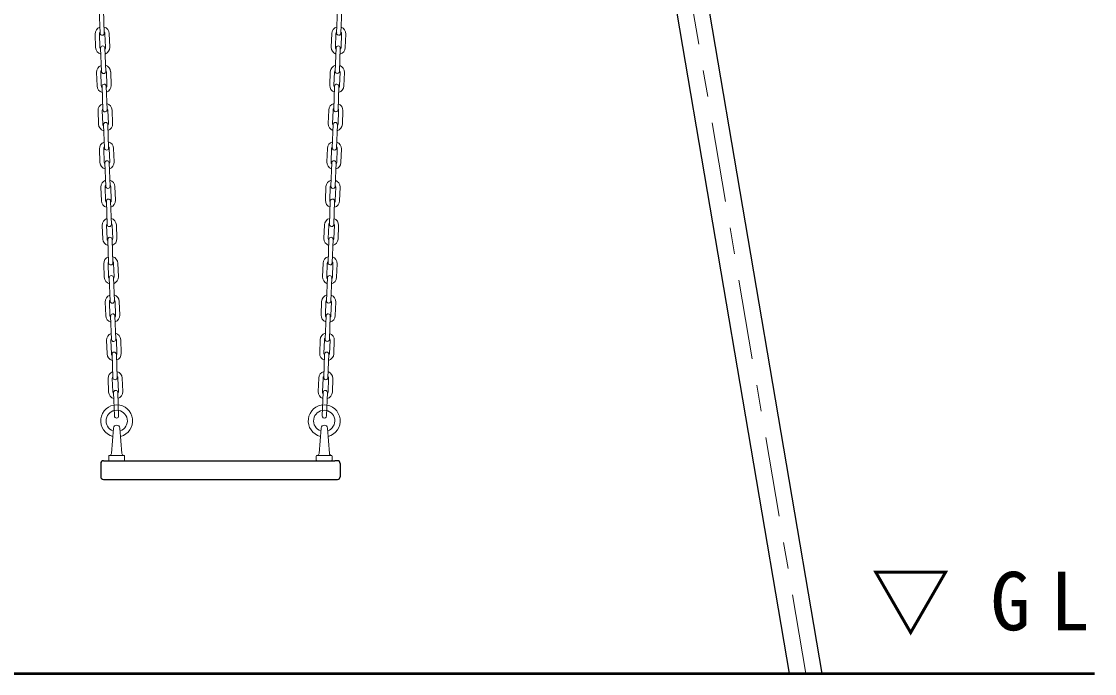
# Model space of a CAD drawing. Units: millimetres on the paper. Extents: x -385 to 0, y -5 to 267.
# Drawn here: x -268.91 to -228.58, y 46.74 to 71.25 of the extents above; entities that cross this region are included whole.
import ezdxf

# ---------------------------------------------------------------- set-up
doc = ezdxf.new("R2010")
doc.units = ezdxf.units.MM
doc.linetypes.add('USER2', pattern=[6, 3, -1, 1, -1])
doc.layers.add('LY_1', color=7, linetype='Continuous', lineweight=13)
doc.styles.add('ＭＳ ゴシック', font='')
doc.styles.get('ＭＳ ゴシック').set_extended_font_data('MS Gothic')

msp = doc.modelspace()

# ---------------------------------------------------------------- linework, layer by layer
at = {"layer": 'LY_1', "linetype": 'USER2'}
msp.add_line((-239.43, 46.736), (-247.93, 96.736), dxfattribs=at)
at = {"layer": 'LY_1', "lineweight": 25}
for p, q in [((-238.816, 46.736), (-246.95, 94.581)), ((-240.044, 46.736), (-248.141, 94.364)), ((-265.929, 54.636), (-265.929, 54.136)), ((-265.829, 54.736), (-257.131, 54.736)), ((-257.029, 54.736), (-257.131, 54.736)), ((-256.931, 54.636), (-256.931, 54.136)), ((-265.829, 54.036), (-257.031, 54.036))]:
    msp.add_line(p, q, dxfattribs=at)
at = {"layer": 'LY_1'}
for p, q in [((-265.989, 71.688), (-265.956, 70.809)), ((-265.829, 71.694), (-265.796, 70.815)), ((-257.031, 71.694), (-257.064, 70.815)), ((-256.871, 71.688), (-256.904, 70.809)), ((-266.14, 70.777), (-266.121, 70.267)), ((-265.98, 70.783), (-265.961, 70.273)), ((-265.77, 70.791), (-265.751, 70.281)), ((-265.61, 70.797), (-265.591, 70.287)), ((-257.25, 70.797), (-257.269, 70.287)), ((-257.09, 70.791), (-257.109, 70.281)), ((-256.88, 70.783), (-256.899, 70.273)), ((-256.72, 70.777), (-256.74, 70.267)), ((-265.935, 70.249), (-265.902, 69.37)), ((-265.775, 70.255), (-265.742, 69.376)), ((-257.085, 70.255), (-257.118, 69.376)), ((-256.925, 70.249), (-256.958, 69.37)), ((-266.086, 69.338), (-266.067, 68.828)), ((-265.926, 69.344), (-265.907, 68.834)), ((-265.716, 69.352), (-265.697, 68.842)), ((-265.556, 69.358), (-265.537, 68.848)), ((-257.304, 69.358), (-257.323, 68.848)), ((-257.144, 69.352), (-257.163, 68.842)), ((-256.934, 69.344), (-256.953, 68.834)), ((-256.774, 69.338), (-256.794, 68.828)), ((-265.881, 68.81), (-265.848, 67.931)), ((-265.721, 68.816), (-265.688, 67.937)), ((-257.139, 68.816), (-257.172, 67.937)), ((-256.979, 68.81), (-257.012, 67.931)), ((-266.032, 67.899), (-266.013, 67.389)), ((-265.872, 67.905), (-265.853, 67.395)), ((-265.662, 67.913), (-265.643, 67.403)), ((-265.502, 67.919), (-265.483, 67.409)), ((-257.358, 67.919), (-257.377, 67.409)), ((-257.198, 67.913), (-257.217, 67.403)), ((-256.988, 67.905), (-257.007, 67.395)), ((-256.828, 67.899), (-256.848, 67.389)), ((-265.827, 67.371), (-265.794, 66.492)), ((-265.667, 67.377), (-265.634, 66.498)), ((-257.193, 67.377), (-257.226, 66.498)), ((-257.033, 67.371), (-257.066, 66.492)), ((-265.978, 66.46), (-265.959, 65.95)), ((-265.818, 66.466), (-265.799, 65.956)), ((-265.608, 66.474), (-265.589, 65.964)), ((-265.448, 66.48), (-265.429, 65.97)), ((-257.412, 66.48), (-257.431, 65.97)), ((-257.252, 66.474), (-257.271, 65.964)), ((-257.042, 66.466), (-257.061, 65.956)), ((-256.882, 66.46), (-256.901, 65.95)), ((-265.773, 65.932), (-265.74, 65.053)), ((-265.613, 65.938), (-265.58, 65.059)), ((-257.247, 65.938), (-257.28, 65.059)), ((-257.087, 65.932), (-257.12, 65.053)), ((-265.924, 65.021), (-265.905, 64.511)), ((-265.764, 65.027), (-265.745, 64.517)), ((-265.554, 65.035), (-265.535, 64.525)), ((-265.394, 65.041), (-265.375, 64.531)), ((-257.466, 65.041), (-257.485, 64.531)), ((-257.306, 65.035), (-257.325, 64.525)), ((-257.096, 65.027), (-257.115, 64.517)), ((-256.936, 65.021), (-256.955, 64.511)), ((-265.719, 64.493), (-265.686, 63.614)), ((-265.559, 64.499), (-265.526, 63.62)), ((-257.301, 64.499), (-257.334, 63.62)), ((-257.141, 64.493), (-257.174, 63.614)), ((-265.87, 63.582), (-265.851, 63.072)), ((-265.71, 63.588), (-265.691, 63.078)), ((-265.5, 63.596), (-265.481, 63.086)), ((-265.34, 63.602), (-265.321, 63.092)), ((-257.52, 63.602), (-257.539, 63.092)), ((-257.36, 63.596), (-257.379, 63.086)), ((-257.15, 63.588), (-257.169, 63.078)), ((-256.99, 63.582), (-257.009, 63.072)), ((-265.665, 63.054), (-265.632, 62.175)), ((-265.505, 63.06), (-265.472, 62.181)), ((-257.355, 63.06), (-257.388, 62.181)), ((-257.195, 63.054), (-257.228, 62.175)), ((-265.816, 62.143), (-265.797, 61.633)), ((-265.656, 62.149), (-265.637, 61.639)), ((-265.446, 62.157), (-265.427, 61.647)), ((-265.286, 62.163), (-265.267, 61.653)), ((-257.574, 62.163), (-257.593, 61.653)), ((-257.414, 62.157), (-257.433, 61.647)), ((-257.204, 62.149), (-257.223, 61.639)), ((-257.044, 62.143), (-257.063, 61.633)), ((-265.611, 61.615), (-265.578, 60.736)), ((-265.451, 61.621), (-265.418, 60.742)), ((-257.409, 61.621), (-257.442, 60.742)), ((-257.249, 61.615), (-257.282, 60.736)), ((-265.762, 60.704), (-265.743, 60.194)), ((-265.602, 60.71), (-265.583, 60.2)), ((-265.392, 60.718), (-265.373, 60.208)), ((-265.232, 60.724), (-265.213, 60.214)), ((-257.628, 60.724), (-257.647, 60.214)), ((-257.468, 60.718), (-257.487, 60.208)), ((-257.258, 60.71), (-257.277, 60.2)), ((-257.098, 60.704), (-257.117, 60.194)), ((-265.557, 60.176), (-265.524, 59.297)), ((-265.397, 60.182), (-265.364, 59.303)), ((-257.463, 60.182), (-257.496, 59.303)), ((-257.303, 60.176), (-257.336, 59.297)), ((-265.178, 59.285), (-265.159, 58.775)), ((-257.682, 59.285), (-257.701, 58.775)), ((-265.708, 59.265), (-265.689, 58.755)), ((-265.548, 59.271), (-265.529, 58.761)), ((-265.338, 59.279), (-265.319, 58.769)), ((-257.522, 59.279), (-257.541, 58.769)), ((-257.312, 59.271), (-257.331, 58.761)), ((-257.152, 59.265), (-257.171, 58.755)), ((-265.503, 58.737), (-265.47, 57.858)), ((-265.343, 58.743), (-265.31, 57.864)), ((-257.517, 58.743), (-257.55, 57.864)), ((-257.357, 58.737), (-257.39, 57.858)), ((-265.654, 57.826), (-265.635, 57.316)), ((-265.494, 57.832), (-265.475, 57.322)), ((-265.284, 57.84), (-265.265, 57.33)), ((-265.124, 57.846), (-265.105, 57.336)), ((-257.736, 57.846), (-257.755, 57.336)), ((-257.576, 57.84), (-257.595, 57.33)), ((-257.366, 57.832), (-257.385, 57.322)), ((-257.206, 57.826), (-257.225, 57.316)), ((-265.449, 57.298), (-265.416, 56.419)), ((-265.289, 57.304), (-265.256, 56.425)), ((-257.571, 57.304), (-257.604, 56.425)), ((-257.411, 57.298), (-257.444, 56.419)), ((-265.525, 55.009), (-265.451, 55.965)), ((-265.137, 55.009), (-265.211, 55.965)), ((-257.725, 55.009), (-257.651, 55.965)), ((-257.337, 55.009), (-257.411, 55.965)), ((-265.631, 54.912), (-265.631, 54.76)), ((-265.607, 54.936), (-265.055, 54.936)), ((-265.031, 54.912), (-265.031, 54.76)), ((-257.831, 54.912), (-257.831, 54.76)), ((-257.807, 54.936), (-257.255, 54.936)), ((-257.231, 54.912), (-257.231, 54.76))]:
    msp.add_line(p, q, dxfattribs=at)
at = {"layer": 'LY_1', "lineweight": 50}
msp.add_line((-364.93, 46.736), (-228.58, 46.736), dxfattribs=at)
at = {"layer": 'LY_1'}
for centre, radius, start, end in [((-265.875, 70.787), 0.265, 109.7191, 182.1482), ((-265.875, 70.787), 0.265, 2.1482, 74.5772), ((-256.985, 70.787), 0.265, 105.4228, 177.8518), ((-256.985, 70.787), 0.265, 357.8518, 70.2809), ((-265.875, 70.787), 0.105, 141.7806, 182.1482), ((-265.876, 70.812), 0.08, 182.1482, 2.1482), ((-265.875, 70.787), 0.105, 2.1482, 42.5157), ((-256.985, 70.787), 0.105, 137.4843, 177.8518), ((-256.984, 70.812), 0.08, 177.8518, 357.8518), ((-256.985, 70.787), 0.105, 357.8518, 38.2194), ((-265.856, 70.277), 0.265, 182.1482, 254.5772), ((-265.856, 70.277), 0.105, 182.1482, 222.5157), ((-265.855, 70.252), 0.08, 2.1482, 182.1482), ((-265.856, 70.277), 0.105, 321.7806, 2.1482), ((-265.856, 70.277), 0.265, 289.7191, 2.1482), ((-257.004, 70.277), 0.265, 177.8518, 250.2809), ((-257.004, 70.277), 0.105, 177.8518, 218.2194), ((-257.005, 70.252), 0.08, 357.8518, 177.8518), ((-257.004, 70.277), 0.265, 285.4228, 357.8518), ((-257.004, 70.277), 0.105, 317.4842, 357.8518), ((-265.821, 69.348), 0.265, 109.7191, 182.1482), ((-265.821, 69.348), 0.105, 141.7806, 182.1482), ((-265.822, 69.373), 0.08, 182.1482, 2.1482), ((-265.821, 69.348), 0.265, 2.1482, 74.5772), ((-265.821, 69.348), 0.105, 2.1482, 42.5157), ((-257.039, 69.348), 0.265, 105.4228, 177.8518), ((-257.039, 69.348), 0.105, 137.4843, 177.8518), ((-257.038, 69.373), 0.08, 177.8518, 357.8518), ((-257.039, 69.348), 0.105, 357.8518, 38.2194), ((-257.039, 69.348), 0.265, 357.8518, 70.2809), ((-265.802, 68.838), 0.265, 182.1482, 254.5772), ((-265.802, 68.838), 0.105, 182.1482, 222.5157), ((-265.801, 68.813), 0.08, 2.1482, 182.1482), ((-265.802, 68.838), 0.105, 321.7806, 2.1482), ((-265.802, 68.838), 0.265, 289.7191, 2.1482), ((-257.058, 68.838), 0.265, 177.8518, 250.2809), ((-257.058, 68.838), 0.105, 177.8518, 218.2194), ((-257.059, 68.813), 0.08, 357.8518, 177.8518), ((-257.058, 68.838), 0.265, 285.4228, 357.8518), ((-257.058, 68.838), 0.105, 317.4842, 357.8518), ((-265.767, 67.909), 0.265, 109.7191, 182.1482), ((-265.767, 67.909), 0.265, 2.1482, 74.5772), ((-257.093, 67.909), 0.265, 105.4228, 177.8518), ((-257.093, 67.909), 0.265, 357.8518, 70.2809), ((-265.767, 67.909), 0.105, 141.7806, 182.1482), ((-265.768, 67.934), 0.08, 182.1482, 2.1482), ((-265.767, 67.909), 0.105, 2.1482, 42.5157), ((-257.093, 67.909), 0.105, 137.4843, 177.8518), ((-257.092, 67.934), 0.08, 177.8518, 357.8518), ((-257.093, 67.909), 0.105, 357.8518, 38.2194), ((-265.748, 67.399), 0.265, 182.1482, 254.5772), ((-265.748, 67.399), 0.105, 182.1482, 222.5157), ((-265.747, 67.374), 0.08, 2.1482, 182.1482), ((-265.748, 67.399), 0.105, 321.7806, 2.1482), ((-265.748, 67.399), 0.265, 289.7191, 2.1482), ((-257.112, 67.399), 0.265, 177.8518, 250.2809), ((-257.112, 67.399), 0.105, 177.8518, 218.2194), ((-257.113, 67.374), 0.08, 357.8518, 177.8518), ((-257.112, 67.399), 0.265, 285.4228, 357.8518), ((-257.112, 67.399), 0.105, 317.4842, 357.8518), ((-265.713, 66.47), 0.265, 109.7191, 182.1482), ((-265.713, 66.47), 0.265, 2.1482, 74.5772), ((-257.147, 66.47), 0.265, 105.4228, 177.8518), ((-257.147, 66.47), 0.265, 357.8518, 70.2809), ((-265.713, 66.47), 0.105, 141.7806, 182.1482), ((-265.714, 66.495), 0.08, 182.1482, 2.1482), ((-265.713, 66.47), 0.105, 2.1482, 42.5157), ((-257.147, 66.47), 0.105, 137.4843, 177.8518), ((-257.146, 66.495), 0.08, 177.8518, 357.8518), ((-257.147, 66.47), 0.105, 357.8518, 38.2194), ((-265.694, 65.96), 0.265, 182.1482, 254.5772), ((-265.694, 65.96), 0.105, 182.1482, 222.5157), ((-265.693, 65.935), 0.08, 2.1482, 182.1482), ((-265.694, 65.96), 0.105, 321.7806, 2.1482), ((-265.694, 65.96), 0.265, 289.7191, 2.1482), ((-257.166, 65.96), 0.265, 177.8518, 250.2809), ((-257.166, 65.96), 0.105, 177.8518, 218.2194), ((-257.167, 65.935), 0.08, 357.8518, 177.8518), ((-257.166, 65.96), 0.265, 285.4228, 357.8518), ((-257.166, 65.96), 0.105, 317.4842, 357.8518), ((-265.659, 65.031), 0.265, 109.7191, 182.1482), ((-265.659, 65.031), 0.105, 141.7806, 182.1482), ((-265.66, 65.056), 0.08, 182.1482, 2.1482), ((-265.659, 65.031), 0.265, 2.1482, 74.5772), ((-265.659, 65.031), 0.105, 2.1482, 42.5157), ((-257.201, 65.031), 0.265, 105.4228, 177.8518), ((-257.201, 65.031), 0.105, 137.4843, 177.8518), ((-257.2, 65.056), 0.08, 177.8518, 357.8518), ((-257.201, 65.031), 0.105, 357.8518, 38.2194), ((-257.201, 65.031), 0.265, 357.8518, 70.2809), ((-265.639, 64.496), 0.08, 2.1482, 182.1482), ((-265.64, 64.521), 0.265, 289.7191, 2.1482), ((-257.22, 64.521), 0.265, 177.8518, 250.2809), ((-257.221, 64.496), 0.08, 357.8518, 177.8518), ((-265.64, 64.521), 0.265, 182.1482, 254.5772), ((-265.64, 64.521), 0.105, 182.1482, 222.5157), ((-265.64, 64.521), 0.105, 321.7806, 2.1482), ((-257.22, 64.521), 0.105, 177.8518, 218.2194), ((-257.22, 64.521), 0.265, 285.4228, 357.8518), ((-257.22, 64.521), 0.105, 317.4842, 357.8518), ((-265.605, 63.592), 0.265, 109.7191, 182.1482), ((-265.605, 63.592), 0.265, 2.1482, 74.5772), ((-257.255, 63.592), 0.265, 105.4228, 177.8518), ((-257.255, 63.592), 0.265, 357.8518, 70.2809), ((-265.605, 63.592), 0.105, 141.7806, 182.1482), ((-265.606, 63.617), 0.08, 182.1482, 2.1482), ((-265.605, 63.592), 0.105, 2.1482, 42.5157), ((-257.255, 63.592), 0.105, 137.4843, 177.8518), ((-257.254, 63.617), 0.08, 177.8518, 357.8518), ((-257.255, 63.592), 0.105, 357.8518, 38.2194), ((-265.586, 63.082), 0.265, 182.1482, 254.5772), ((-265.586, 63.082), 0.105, 182.1482, 222.5157), ((-265.585, 63.057), 0.08, 2.1482, 182.1482), ((-265.586, 63.082), 0.105, 321.7806, 2.1482), ((-265.586, 63.082), 0.265, 289.7191, 2.1482), ((-257.274, 63.082), 0.265, 177.8518, 250.2809), ((-257.274, 63.082), 0.105, 177.8518, 218.2194), ((-257.275, 63.057), 0.08, 357.8518, 177.8518), ((-257.274, 63.082), 0.265, 285.4228, 357.8518), ((-257.274, 63.082), 0.105, 317.4842, 357.8518), ((-265.551, 62.153), 0.265, 109.7191, 182.1482), ((-265.551, 62.153), 0.105, 141.7806, 182.1482), ((-265.552, 62.178), 0.08, 182.1482, 2.1482), ((-265.551, 62.153), 0.265, 2.1482, 74.5772), ((-265.551, 62.153), 0.105, 2.1482, 42.5157), ((-257.309, 62.153), 0.265, 105.4228, 177.8518), ((-257.309, 62.153), 0.105, 137.4843, 177.8518), ((-257.308, 62.178), 0.08, 177.8518, 357.8518), ((-257.309, 62.153), 0.105, 357.8518, 38.2194), ((-257.309, 62.153), 0.265, 357.8518, 70.2809), ((-265.532, 61.643), 0.265, 182.1482, 254.5772), ((-265.532, 61.643), 0.105, 182.1482, 222.5157), ((-265.531, 61.618), 0.08, 2.1482, 182.1482), ((-265.532, 61.643), 0.105, 321.7806, 2.1482), ((-265.532, 61.643), 0.265, 289.7191, 2.1482), ((-257.328, 61.643), 0.265, 177.8518, 250.2809), ((-257.328, 61.643), 0.105, 177.8518, 218.2194), ((-257.329, 61.618), 0.08, 357.8518, 177.8518), ((-257.328, 61.643), 0.265, 285.4228, 357.8518), ((-257.328, 61.643), 0.105, 317.4842, 357.8518), ((-265.497, 60.714), 0.265, 109.7191, 182.1482), ((-265.497, 60.714), 0.265, 2.1482, 74.5772), ((-257.363, 60.714), 0.265, 105.4228, 177.8518), ((-257.363, 60.714), 0.265, 357.8518, 70.2809), ((-265.497, 60.714), 0.105, 141.7806, 182.1482), ((-265.498, 60.739), 0.08, 182.1482, 2.1482), ((-265.497, 60.714), 0.105, 2.1482, 42.5157), ((-257.363, 60.714), 0.105, 137.4843, 177.8518), ((-257.362, 60.739), 0.08, 177.8518, 357.8518), ((-257.363, 60.714), 0.105, 357.8518, 38.2194), ((-265.478, 60.204), 0.265, 182.1482, 254.5772), ((-265.478, 60.204), 0.105, 182.1482, 222.5157), ((-265.477, 60.179), 0.08, 2.1482, 182.1482), ((-265.478, 60.204), 0.105, 321.7806, 2.1482), ((-265.478, 60.204), 0.265, 289.7191, 2.1482), ((-257.382, 60.204), 0.265, 177.8518, 250.2809), ((-257.382, 60.204), 0.105, 177.8518, 218.2194), ((-257.383, 60.179), 0.08, 357.8518, 177.8518), ((-257.382, 60.204), 0.265, 285.4228, 357.8518), ((-257.382, 60.204), 0.105, 317.4842, 357.8518), ((-265.443, 59.275), 0.265, 109.7191, 182.1482), ((-265.443, 59.275), 0.105, 141.7806, 182.1482), ((-265.444, 59.3), 0.08, 182.1482, 2.1482), ((-265.443, 59.275), 0.265, 2.1482, 74.5772), ((-265.443, 59.275), 0.105, 2.1482, 42.5157), ((-257.417, 59.275), 0.265, 105.4228, 177.8518), ((-257.417, 59.275), 0.105, 137.4843, 177.8518), ((-257.416, 59.3), 0.08, 177.8518, 357.8518), ((-257.417, 59.275), 0.105, 357.8518, 38.2194), ((-257.417, 59.275), 0.265, 357.8518, 70.2809), ((-265.424, 58.765), 0.265, 182.1482, 254.5772), ((-265.424, 58.765), 0.105, 182.1482, 222.5157), ((-265.423, 58.74), 0.08, 2.1482, 182.1482), ((-265.424, 58.765), 0.105, 321.7806, 2.1482), ((-265.424, 58.765), 0.265, 289.7191, 2.1482), ((-257.436, 58.765), 0.265, 177.8518, 250.2809), ((-257.436, 58.765), 0.105, 177.8518, 218.2194), ((-257.437, 58.74), 0.08, 357.8518, 177.8518), ((-257.436, 58.765), 0.265, 285.4228, 357.8518), ((-257.436, 58.765), 0.105, 317.4842, 357.8518), ((-265.389, 57.836), 0.265, 109.7191, 182.1482), ((-265.389, 57.836), 0.265, 2.1482, 74.5772), ((-257.471, 57.836), 0.265, 105.4228, 177.8518), ((-257.471, 57.836), 0.265, 357.8518, 70.2809), ((-265.389, 57.836), 0.105, 141.7806, 182.1482), ((-265.39, 57.861), 0.08, 182.1482, 2.1482), ((-265.389, 57.836), 0.105, 2.1482, 42.5157), ((-257.471, 57.836), 0.105, 137.4843, 177.8518), ((-257.47, 57.861), 0.08, 177.8518, 357.8518), ((-257.471, 57.836), 0.105, 357.8518, 38.2194), ((-265.37, 57.326), 0.265, 182.1482, 254.5772), ((-265.37, 57.326), 0.105, 182.1482, 222.5157), ((-265.369, 57.301), 0.08, 2.1482, 182.1482), ((-265.37, 57.326), 0.105, 321.7806, 2.1482), ((-265.37, 57.326), 0.265, 289.7191, 2.1482), ((-257.49, 57.326), 0.265, 177.8518, 250.2809), ((-257.49, 57.326), 0.105, 177.8518, 218.2194), ((-257.491, 57.301), 0.08, 357.8518, 177.8518), ((-257.49, 57.326), 0.265, 285.4228, 357.8518), ((-257.49, 57.326), 0.105, 317.4842, 357.8518), ((-265.329, 56.236), 0.6, 283.8846, 256.1154), ((-265.329, 56.236), 0.4, 288.6765, 251.3235), ((-257.531, 56.236), 0.6, 283.8846, 256.1154), ((-257.531, 56.236), 0.4, 288.6765, 251.3235), ((-265.331, 55.956), 0.12, 4.4642, 175.5358), ((-265.336, 56.422), 0.08, 182.1482, 2.1482), ((-257.531, 55.956), 0.12, 4.4642, 175.5358), ((-257.524, 56.422), 0.08, 177.8518, 357.8518), ((-265.607, 54.912), 0.024, 90, 180), ((-265.605, 55.016), 0.08, 270, 355.5358), ((-265.057, 55.016), 0.08, 184.4642, 270), ((-265.055, 54.912), 0.024, 0, 90), ((-257.807, 54.912), 0.024, 90, 180), ((-257.805, 55.016), 0.08, 270, 355.5358), ((-257.257, 55.016), 0.08, 184.4642, 270), ((-257.255, 54.912), 0.024, 0, 90), ((-265.607, 54.76), 0.024, 180, 270), ((-265.055, 54.76), 0.024, 270, 0), ((-257.807, 54.76), 0.024, 180, 270), ((-257.255, 54.76), 0.024, 270, 0)]:
    msp.add_arc(centre, radius, start, end, dxfattribs=at)
at = {"layer": 'LY_1', "lineweight": 25}
for centre, start, end in [((-265.829, 54.636), 90, 180), ((-257.031, 54.636), 0, 90), ((-265.829, 54.136), 180, 270), ((-257.031, 54.136), 270, 0)]:
    msp.add_arc(centre, 0.1, start, end, dxfattribs=at)

# ---------------------------------------------------------------- texts
at = {"layer": 'LY_1', "insert": (-236.99, 49.363), "char_height": 2.199, "attachment_point": 4, "style": 'ＭＳ ゴシック'}
msp.add_mtext('\\T1.5;▽GL', dxfattribs=at)

doc.saveas('drawing.dxf')
